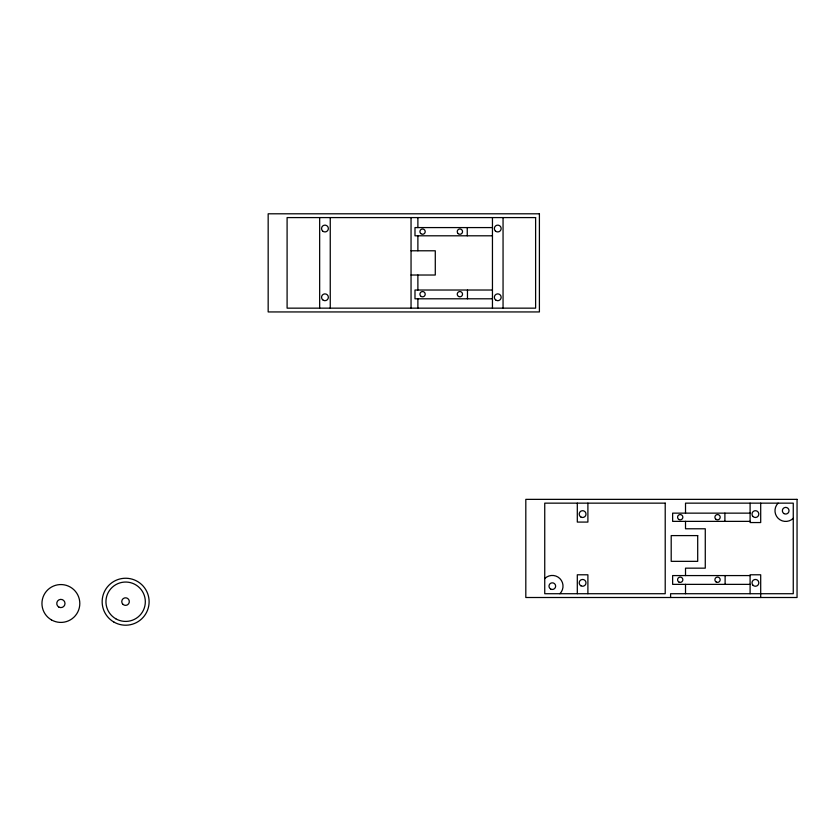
<?xml version="1.0" encoding="UTF-8"?>
<svg xmlns="http://www.w3.org/2000/svg" width="839" height="839" viewBox="0 0 839 839"><rect width="100%" height="100%" fill="white"/><g stroke="black" fill="none" stroke-linecap="round" stroke-linejoin="round"><path stroke-width="1.26" d="M492.451 227.579L414.99 227.579L414.99 235.801L492.451 235.801M411.047 250.788L435.284 250.788L435.284 275.024L411.047 275.024M492.451 290.021L414.99 290.021L414.99 298.799L492.451 298.799M750.097 513.143L672.637 513.143L672.637 521.365L750.097 521.365M750.097 575.575L672.637 575.575L672.637 584.364L750.097 584.364M760.7 503.148L760.7 522.55L750.097 522.55L750.097 503.148M760.7 597.504L760.7 574.788L750.097 574.788L750.097 593.718M725.116 575.575L725.116 584.364M724.896 513.143L724.896 521.365M685.515 513.143L685.515 503.148L793.264 503.148L793.264 593.718L670.592 593.718L670.592 597.504M685.515 521.365L685.515 528.78L705.274 528.78L705.274 568.16L685.515 568.16L685.515 575.575M685.515 584.364L685.515 593.718M587.898 503.148L587.898 522.078L577.305 522.078L577.305 503.148M587.898 593.718L587.898 574.788L577.305 574.788L577.305 593.718M503.054 217.584L503.054 308.154M492.451 217.584L492.451 308.154M467.47 290.021L467.47 298.799M467.25 227.579L467.25 235.801M417.885 217.584L417.885 227.579M417.885 235.801L417.885 250.788M417.885 275.024L417.885 290.021M417.885 298.799L417.885 308.154M411.047 217.584L411.047 308.154M330.251 217.584L330.251 308.154M319.659 217.584L319.659 308.154M544.742 578.574A10.708 10.708 0 0 1 559.886 578.574A10.708 10.708 0 0 1 559.886 593.718M793.264 518.292A10.708 10.708 0 0 1 778.12 518.292A10.708 10.708 0 0 1 778.12 503.148M539.404 213.798L268.165 213.798L268.165 311.94L539.404 311.94L539.404 213.798M535.618 217.584L287.095 217.584L287.095 308.154L535.618 308.154L535.618 217.584M797.05 499.362L525.812 499.362L525.812 597.504L797.05 597.504L797.05 499.362M665.212 503.148L544.742 503.148L544.742 593.718L665.212 593.718L665.212 503.148M697.702 535.597L671.2 535.597L671.2 561.343L697.702 561.343L697.702 535.597M58.824 607.058A4.122 4.122 0 0 0 65.002 603.493A4.122 4.122 0 0 0 58.824 599.916A4.122 4.122 0 0 0 58.824 607.058M51.42 619.885A18.93 18.93 0 0 0 79.81 603.493A18.93 18.93 0 0 0 51.42 587.09A18.93 18.93 0 0 0 51.42 619.885M113.894 622.056A23.471 23.471 0 0 0 149.111 601.731A23.471 23.471 0 0 0 113.894 581.396A23.471 23.471 0 0 0 113.894 622.056M115.792 618.783A19.685 19.685 0 0 0 145.325 601.731A19.685 19.685 0 0 0 115.792 584.678A19.685 19.685 0 0 0 115.792 618.783M122.976 604.374A3.786 3.786 0 0 0 129.237 602.412A3.786 3.786 0 0 0 124.403 597.976A3.786 3.786 0 0 0 122.976 604.374M580.903 585.8A3.408 3.408 0 0 0 586.01 582.853A3.408 3.408 0 0 0 580.903 579.896A3.408 3.408 0 0 0 580.903 585.8M580.903 517.044A3.408 3.408 0 0 0 586.01 514.087A3.408 3.408 0 0 0 580.903 511.14A3.408 3.408 0 0 0 580.903 517.044M752.992 585.255A3.408 3.408 0 0 0 758.697 583.734A3.408 3.408 0 0 0 754.523 579.56A3.408 3.408 0 0 0 752.992 585.255M678.887 519.488A2.653 2.653 0 0 0 682.862 517.202A2.653 2.653 0 0 0 678.887 514.905A2.653 2.653 0 0 0 678.887 519.488M715.845 519.226A2.653 2.653 0 0 0 720.156 517.653A2.653 2.653 0 0 0 716.632 514.706A2.653 2.653 0 0 0 715.845 519.226M678.887 582.035A2.653 2.653 0 0 0 682.862 579.749A2.653 2.653 0 0 0 678.887 577.452A2.653 2.653 0 0 0 678.887 582.035M716.212 582.035A2.653 2.653 0 0 0 720.187 579.749A2.653 2.653 0 0 0 716.212 577.452A2.653 2.653 0 0 0 716.212 582.035M752.992 516.499A3.408 3.408 0 0 0 758.697 514.978A3.408 3.408 0 0 0 754.523 510.804A3.408 3.408 0 0 0 752.992 516.499M550.646 589.03A3.335 3.335 0 0 0 555.649 586.146A3.335 3.335 0 0 0 550.646 583.262A3.335 3.335 0 0 0 550.646 589.03M784.025 513.604A3.335 3.335 0 0 0 789.027 510.72A3.335 3.335 0 0 0 784.025 507.836A3.335 3.335 0 0 0 784.025 513.604M323.256 300.236A3.408 3.408 0 0 0 328.364 297.289A3.408 3.408 0 0 0 323.256 294.332A3.408 3.408 0 0 0 323.256 300.236M458.199 233.672A2.653 2.653 0 0 0 462.509 232.088A2.653 2.653 0 0 0 458.985 229.141A2.653 2.653 0 0 0 458.199 233.672M495.346 230.935A3.408 3.408 0 0 0 501.051 229.414A3.408 3.408 0 0 0 496.877 225.24A3.408 3.408 0 0 0 495.346 230.935M496.048 300.236A3.408 3.408 0 0 0 501.166 297.289A3.408 3.408 0 0 0 496.048 294.332A3.408 3.408 0 0 0 496.048 300.236M420.685 233.504A2.653 2.653 0 0 0 425.121 232.319A2.653 2.653 0 0 0 421.881 229.078A2.653 2.653 0 0 0 420.685 233.504M458.566 296.482A2.653 2.653 0 0 0 462.541 294.185A2.653 2.653 0 0 0 458.566 291.888A2.653 2.653 0 0 0 458.566 296.482M421.241 296.482A2.653 2.653 0 0 0 425.216 294.185A2.653 2.653 0 0 0 421.241 291.888A2.653 2.653 0 0 0 421.241 296.482M322.543 230.935A3.408 3.408 0 0 0 328.248 229.414A3.408 3.408 0 0 0 324.074 225.24A3.408 3.408 0 0 0 322.543 230.935"/></g></svg>
